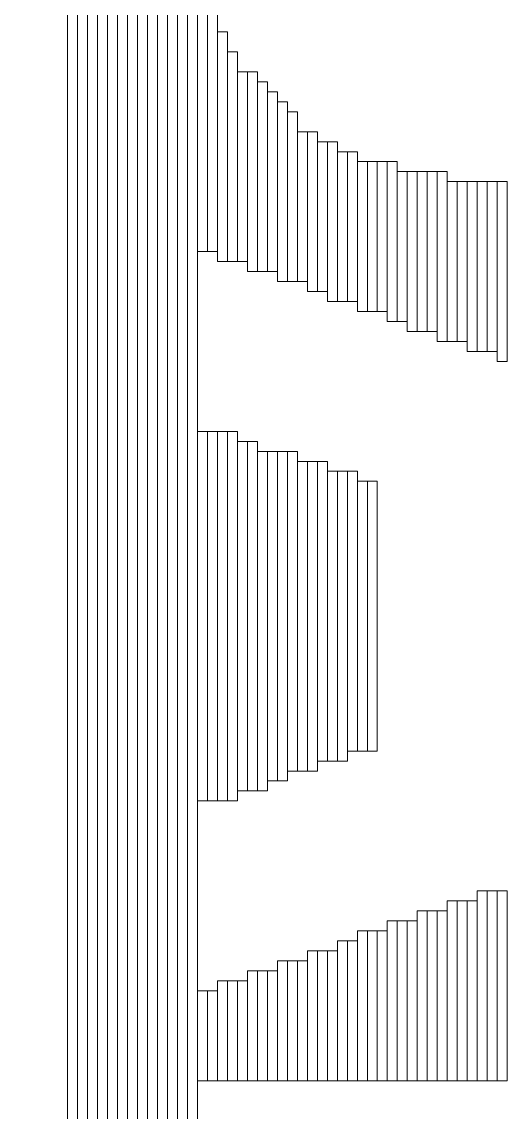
# Model space of a CAD drawing. Header units: millimetres. Extents: x -86 to 67, y -55 to 52.
# Drawn here: x -11.63 to -10.408, y 30.106 to 32.879 of the extents above; entities that cross this region are included whole.
import ezdxf

# ---------------------------------------------------------------- set-up
doc = ezdxf.new("R2010")
doc.units = ezdxf.units.MM
doc.header["$MEASUREMENT"] = 0
doc.layers.add('BG_OUTLINE', color=7, linetype='Continuous')
doc.layers.add('MA_PEN3', color=7, linetype='Continuous')

msp = doc.modelspace()

# ---------------------------------------------------------------- linework, layer by layer
at = {"layer": 'BG_OUTLINE', "color": 3, "lineweight": 9}
msp.add_open_spline([(-60.0926, 34.7331), (-60.0926, 34.7331), (63.7724, 34.7331), (63.7724, 34.7331), (63.7724, 34.7331), (64.585, 34.7336), (65.3646, 34.4113), (65.9396, 33.837), (65.9396, 33.837), (66.5146, 33.2627), (66.8379, 32.4797), (66.8384, 31.667), (66.8384, 31.667), (66.8384, 31.667), (66.8412, -52.28), (66.8412, -52.28), (66.8412, -52.28), (66.8412, -52.28), (66.8384, -52.1933), (66.8384, -52.1933), (66.8384, -52.1933), (66.8389, -53.006), (66.5166, -53.7856), (65.9424, -54.3606), (65.9424, -54.3606), (65.3681, -54.9356), (64.585, -55.2589), (63.7724, -55.2594), (63.7724, -55.2594), (63.7724, -55.2594), (-60.1869, -55.2594), (-60.1869, -55.2594), (-60.1869, -55.2594), (-60.1869, -55.2594), (-60.0853, -55.2518), (-60.0853, -55.2518), (-60.0853, -55.2518), (-60.8979, -55.2523), (-61.6775, -54.9299), (-62.2525, -54.3557), (-62.2525, -54.3557), (-62.8275, -53.7814), (-63.1508, -52.9984), (-63.1513, -52.1857), (-63.1513, -52.1857), (-63.1513, -52.1857), (-63.1587, 31.667), (-63.1587, 31.667), (-63.1587, 31.667), (-63.1592, 32.4797), (-62.8369, 33.2593), (-62.2626, 33.8343), (-62.2626, 33.8343), (-61.6883, 34.4093), (-60.9053, 34.7326), (-60.0926, 34.7331)], degree=3, knots=[0, 0, 0, 0, 0.071429, 0.071429, 0.071429, 0.071429, 0.142857, 0.142857, 0.142857, 0.142857, 0.214286, 0.214286, 0.214286, 0.214286, 0.285714, 0.285714, 0.285714, 0.285714, 0.357143, 0.357143, 0.357143, 0.357143, 0.428571, 0.428571, 0.428571, 0.428571, 0.5, 0.5, 0.5, 0.5, 0.571429, 0.571429, 0.571429, 0.571429, 0.642857, 0.642857, 0.642857, 0.642857, 0.714286, 0.714286, 0.714286, 0.714286, 0.785714, 0.785714, 0.785714, 0.785714, 0.857143, 0.857143, 0.857143, 0.857143, 0.928571, 0.928571, 0.928571, 0.928571, 1, 1, 1, 1], dxfattribs=at)
at = {"layer": 'MA_PEN3', "color": 5, "lineweight": 9}
for points in [[(-11.5129, 34.3772), (-11.5129, 34.3772), (-11.4875, 34.3772), (-11.4875, 34.3772), (-11.4875, 34.3772), (-11.4875, 34.3772), (-11.4875, 26.8588), (-11.4875, 26.8588), (-11.4875, 26.8588), (-11.4875, 26.8588), (-11.5129, 26.8588), (-11.5129, 26.8588), (-11.5129, 26.8588), (-11.5129, 26.8588), (-11.5129, 34.3772), (-11.5129, 34.3772)], [(-11.4875, 34.3772), (-11.4875, 34.3772), (-11.4621, 34.3772), (-11.4621, 34.3772), (-11.4621, 34.3772), (-11.4621, 34.3772), (-11.4621, 26.8588), (-11.4621, 26.8588), (-11.4621, 26.8588), (-11.4621, 26.8588), (-11.4875, 26.8588), (-11.4875, 26.8588), (-11.4875, 26.8588), (-11.4875, 26.8588), (-11.4875, 34.3772), (-11.4875, 34.3772)], [(-11.4621, 34.3772), (-11.4621, 34.3772), (-11.4367, 34.3772), (-11.4367, 34.3772), (-11.4367, 34.3772), (-11.4367, 34.3772), (-11.4367, 26.8588), (-11.4367, 26.8588), (-11.4367, 26.8588), (-11.4367, 26.8588), (-11.4621, 26.8588), (-11.4621, 26.8588), (-11.4621, 26.8588), (-11.4621, 26.8588), (-11.4621, 34.3772), (-11.4621, 34.3772)], [(-11.4367, 34.3772), (-11.4367, 34.3772), (-11.4113, 34.3772), (-11.4113, 34.3772), (-11.4113, 34.3772), (-11.4113, 34.3772), (-11.4113, 26.8588), (-11.4113, 26.8588), (-11.4113, 26.8588), (-11.4113, 26.8588), (-11.4367, 26.8588), (-11.4367, 26.8588), (-11.4367, 26.8588), (-11.4367, 26.8588), (-11.4367, 34.3772), (-11.4367, 34.3772)], [(-11.4113, 34.3772), (-11.4113, 34.3772), (-11.3859, 34.3772), (-11.3859, 34.3772), (-11.3859, 34.3772), (-11.3859, 34.3772), (-11.3859, 26.8588), (-11.3859, 26.8588), (-11.3859, 26.8588), (-11.3859, 26.8588), (-11.4113, 26.8588), (-11.4113, 26.8588), (-11.4113, 26.8588), (-11.4113, 26.8588), (-11.4113, 34.3772), (-11.4113, 34.3772)], [(-11.3859, 34.3772), (-11.3859, 34.3772), (-11.3605, 34.3772), (-11.3605, 34.3772), (-11.3605, 34.3772), (-11.3605, 34.3772), (-11.3605, 26.8588), (-11.3605, 26.8588), (-11.3605, 26.8588), (-11.3605, 26.8588), (-11.3859, 26.8588), (-11.3859, 26.8588), (-11.3859, 26.8588), (-11.3859, 26.8588), (-11.3859, 34.3772), (-11.3859, 34.3772)], [(-11.3605, 34.3772), (-11.3605, 34.3772), (-11.3351, 34.3772), (-11.3351, 34.3772), (-11.3351, 34.3772), (-11.3351, 34.3772), (-11.3351, 26.8588), (-11.3351, 26.8588), (-11.3351, 26.8588), (-11.3351, 26.8588), (-11.3605, 26.8588), (-11.3605, 26.8588), (-11.3605, 26.8588), (-11.3605, 26.8588), (-11.3605, 34.3772), (-11.3605, 34.3772)], [(-11.3351, 34.3772), (-11.3351, 34.3772), (-11.3097, 34.3772), (-11.3097, 34.3772), (-11.3097, 34.3772), (-11.3097, 34.3772), (-11.3097, 26.8588), (-11.3097, 26.8588), (-11.3097, 26.8588), (-11.3097, 26.8588), (-11.3351, 26.8588), (-11.3351, 26.8588), (-11.3351, 26.8588), (-11.3351, 26.8588), (-11.3351, 34.3772), (-11.3351, 34.3772)], [(-11.3097, 34.3772), (-11.3097, 34.3772), (-11.2843, 34.3772), (-11.2843, 34.3772), (-11.2843, 34.3772), (-11.2843, 34.3772), (-11.2843, 26.8588), (-11.2843, 26.8588), (-11.2843, 26.8588), (-11.2843, 26.8588), (-11.3097, 26.8588), (-11.3097, 26.8588), (-11.3097, 26.8588), (-11.3097, 26.8588), (-11.3097, 34.3772), (-11.3097, 34.3772)], [(-11.2843, 34.3772), (-11.2843, 34.3772), (-11.2589, 34.3772), (-11.2589, 34.3772), (-11.2589, 34.3772), (-11.2589, 34.3772), (-11.2589, 26.8588), (-11.2589, 26.8588), (-11.2589, 26.8588), (-11.2589, 26.8588), (-11.2843, 26.8588), (-11.2843, 26.8588), (-11.2843, 26.8588), (-11.2843, 26.8588), (-11.2843, 34.3772), (-11.2843, 34.3772)], [(-11.2589, 34.3772), (-11.2589, 34.3772), (-11.2335, 34.3772), (-11.2335, 34.3772), (-11.2335, 34.3772), (-11.2335, 34.3772), (-11.2335, 26.8588), (-11.2335, 26.8588), (-11.2335, 26.8588), (-11.2335, 26.8588), (-11.2589, 26.8588), (-11.2589, 26.8588), (-11.2589, 26.8588), (-11.2589, 26.8588), (-11.2589, 34.3772), (-11.2589, 34.3772)], [(-11.2335, 34.3772), (-11.2335, 34.3772), (-11.2081, 34.3772), (-11.2081, 34.3772), (-11.2081, 34.3772), (-11.2081, 34.3772), (-11.2081, 26.8588), (-11.2081, 26.8588), (-11.2081, 26.8588), (-11.2081, 26.8588), (-11.2335, 26.8588), (-11.2335, 26.8588), (-11.2335, 26.8588), (-11.2335, 26.8588), (-11.2335, 34.3772), (-11.2335, 34.3772)], [(-11.2081, 33.0818), (-11.2081, 33.0818), (-11.1827, 33.0818), (-11.1827, 33.0818), (-11.1827, 33.0818), (-11.1827, 33.0818), (-11.1827, 26.8588), (-11.1827, 26.8588), (-11.1827, 26.8588), (-11.1827, 26.8588), (-11.2081, 26.8588), (-11.2081, 26.8588), (-11.2081, 26.8588), (-11.2081, 26.8588), (-11.2081, 33.0818), (-11.2081, 33.0818)], [(-11.1827, 32.9802), (-11.1827, 32.9802), (-11.1573, 32.9802), (-11.1573, 32.9802), (-11.1573, 32.9802), (-11.1573, 32.9802), (-11.1573, 32.2944), (-11.1573, 32.2944), (-11.1573, 32.2944), (-11.1573, 32.2944), (-11.1827, 32.2944), (-11.1827, 32.2944), (-11.1827, 32.2944), (-11.1827, 32.2944), (-11.1827, 32.9802), (-11.1827, 32.9802)], [(-11.1573, 32.904), (-11.1573, 32.904), (-11.1319, 32.904), (-11.1319, 32.904), (-11.1319, 32.904), (-11.1319, 32.904), (-11.1319, 32.2944), (-11.1319, 32.2944), (-11.1319, 32.2944), (-11.1319, 32.2944), (-11.1573, 32.2944), (-11.1573, 32.2944), (-11.1573, 32.2944), (-11.1573, 32.2944), (-11.1573, 32.904), (-11.1573, 32.904)], [(-11.1319, 32.8532), (-11.1319, 32.8532), (-11.1065, 32.8532), (-11.1065, 32.8532), (-11.1065, 32.8532), (-11.1065, 32.8532), (-11.1065, 32.269), (-11.1065, 32.269), (-11.1065, 32.269), (-11.1065, 32.269), (-11.1319, 32.269), (-11.1319, 32.269), (-11.1319, 32.269), (-11.1319, 32.269), (-11.1319, 32.8532), (-11.1319, 32.8532)], [(-11.1065, 32.8024), (-11.1065, 32.8024), (-11.0811, 32.8024), (-11.0811, 32.8024), (-11.0811, 32.8024), (-11.0811, 32.8024), (-11.0811, 32.269), (-11.0811, 32.269), (-11.0811, 32.269), (-11.0811, 32.269), (-11.1065, 32.269), (-11.1065, 32.269), (-11.1065, 32.269), (-11.1065, 32.269), (-11.1065, 32.8024), (-11.1065, 32.8024)], [(-11.0811, 32.7516), (-11.0811, 32.7516), (-11.0557, 32.7516), (-11.0557, 32.7516), (-11.0557, 32.7516), (-11.0557, 32.7516), (-11.0557, 32.269), (-11.0557, 32.269), (-11.0557, 32.269), (-11.0557, 32.269), (-11.0811, 32.269), (-11.0811, 32.269), (-11.0811, 32.269), (-11.0811, 32.269), (-11.0811, 32.7516), (-11.0811, 32.7516)], [(-11.0557, 32.7516), (-11.0557, 32.7516), (-11.0303, 32.7516), (-11.0303, 32.7516), (-11.0303, 32.7516), (-11.0303, 32.7516), (-11.0303, 32.2436), (-11.0303, 32.2436), (-11.0303, 32.2436), (-11.0303, 32.2436), (-11.0557, 32.2436), (-11.0557, 32.2436), (-11.0557, 32.2436), (-11.0557, 32.2436), (-11.0557, 32.7516), (-11.0557, 32.7516)], [(-11.0303, 32.7262), (-11.0303, 32.7262), (-11.0049, 32.7262), (-11.0049, 32.7262), (-11.0049, 32.7262), (-11.0049, 32.7262), (-11.0049, 32.2436), (-11.0049, 32.2436), (-11.0049, 32.2436), (-11.0049, 32.2436), (-11.0303, 32.2436), (-11.0303, 32.2436), (-11.0303, 32.2436), (-11.0303, 32.2436), (-11.0303, 32.7262), (-11.0303, 32.7262)], [(-11.0049, 32.7008), (-11.0049, 32.7008), (-10.9795, 32.7008), (-10.9795, 32.7008), (-10.9795, 32.7008), (-10.9795, 32.7008), (-10.9795, 32.2436), (-10.9795, 32.2436), (-10.9795, 32.2436), (-10.9795, 32.2436), (-11.0049, 32.2436), (-11.0049, 32.2436), (-11.0049, 32.2436), (-11.0049, 32.2436), (-11.0049, 32.7008), (-11.0049, 32.7008)], [(-10.9795, 32.6754), (-10.9795, 32.6754), (-10.9541, 32.6754), (-10.9541, 32.6754), (-10.9541, 32.6754), (-10.9541, 32.6754), (-10.9541, 32.2182), (-10.9541, 32.2182), (-10.9541, 32.2182), (-10.9541, 32.2182), (-10.9795, 32.2182), (-10.9795, 32.2182), (-10.9795, 32.2182), (-10.9795, 32.2182), (-10.9795, 32.6754), (-10.9795, 32.6754)], [(-10.9541, 32.65), (-10.9541, 32.65), (-10.9287, 32.65), (-10.9287, 32.65), (-10.9287, 32.65), (-10.9287, 32.65), (-10.9287, 32.2182), (-10.9287, 32.2182), (-10.9287, 32.2182), (-10.9287, 32.2182), (-10.9541, 32.2182), (-10.9541, 32.2182), (-10.9541, 32.2182), (-10.9541, 32.2182), (-10.9541, 32.65), (-10.9541, 32.65)], [(-10.9287, 32.5992), (-10.9287, 32.5992), (-10.9033, 32.5992), (-10.9033, 32.5992), (-10.9033, 32.5992), (-10.9033, 32.5992), (-10.9033, 32.2182), (-10.9033, 32.2182), (-10.9033, 32.2182), (-10.9033, 32.2182), (-10.9287, 32.2182), (-10.9287, 32.2182), (-10.9287, 32.2182), (-10.9287, 32.2182), (-10.9287, 32.5992), (-10.9287, 32.5992)], [(-10.9033, 32.5992), (-10.9033, 32.5992), (-10.8779, 32.5992), (-10.8779, 32.5992), (-10.8779, 32.5992), (-10.8779, 32.5992), (-10.8779, 32.1928), (-10.8779, 32.1928), (-10.8779, 32.1928), (-10.8779, 32.1928), (-10.9033, 32.1928), (-10.9033, 32.1928), (-10.9033, 32.1928), (-10.9033, 32.1928), (-10.9033, 32.5992), (-10.9033, 32.5992)], [(-10.8779, 32.5738), (-10.8779, 32.5738), (-10.8525, 32.5738), (-10.8525, 32.5738), (-10.8525, 32.5738), (-10.8525, 32.5738), (-10.8525, 32.1928), (-10.8525, 32.1928), (-10.8525, 32.1928), (-10.8525, 32.1928), (-10.8779, 32.1928), (-10.8779, 32.1928), (-10.8779, 32.1928), (-10.8779, 32.1928), (-10.8779, 32.5738), (-10.8779, 32.5738)], [(-10.8525, 32.5738), (-10.8525, 32.5738), (-10.8271, 32.5738), (-10.8271, 32.5738), (-10.8271, 32.5738), (-10.8271, 32.5738), (-10.8271, 32.1674), (-10.8271, 32.1674), (-10.8271, 32.1674), (-10.8271, 32.1674), (-10.8525, 32.1674), (-10.8525, 32.1674), (-10.8525, 32.1674), (-10.8525, 32.1674), (-10.8525, 32.5738), (-10.8525, 32.5738)], [(-10.8271, 32.5484), (-10.8271, 32.5484), (-10.8017, 32.5484), (-10.8017, 32.5484), (-10.8017, 32.5484), (-10.8017, 32.5484), (-10.8017, 32.1674), (-10.8017, 32.1674), (-10.8017, 32.1674), (-10.8017, 32.1674), (-10.8271, 32.1674), (-10.8271, 32.1674), (-10.8271, 32.1674), (-10.8271, 32.1674), (-10.8271, 32.5484), (-10.8271, 32.5484)], [(-10.8017, 32.5484), (-10.8017, 32.5484), (-10.7763, 32.5484), (-10.7763, 32.5484), (-10.7763, 32.5484), (-10.7763, 32.5484), (-10.7763, 32.1674), (-10.7763, 32.1674), (-10.7763, 32.1674), (-10.7763, 32.1674), (-10.8017, 32.1674), (-10.8017, 32.1674), (-10.8017, 32.1674), (-10.8017, 32.1674), (-10.8017, 32.5484), (-10.8017, 32.5484)], [(-10.7763, 32.523), (-10.7763, 32.523), (-10.7509, 32.523), (-10.7509, 32.523), (-10.7509, 32.523), (-10.7509, 32.523), (-10.7509, 32.142), (-10.7509, 32.142), (-10.7509, 32.142), (-10.7509, 32.142), (-10.7763, 32.142), (-10.7763, 32.142), (-10.7763, 32.142), (-10.7763, 32.142), (-10.7763, 32.523), (-10.7763, 32.523)], [(-10.7509, 32.523), (-10.7509, 32.523), (-10.7255, 32.523), (-10.7255, 32.523), (-10.7255, 32.523), (-10.7255, 32.523), (-10.7255, 32.142), (-10.7255, 32.142), (-10.7255, 32.142), (-10.7255, 32.142), (-10.7509, 32.142), (-10.7509, 32.142), (-10.7509, 32.142), (-10.7509, 32.142), (-10.7509, 32.523), (-10.7509, 32.523)], [(-10.7255, 32.523), (-10.7255, 32.523), (-10.7001, 32.523), (-10.7001, 32.523), (-10.7001, 32.523), (-10.7001, 32.523), (-10.7001, 32.142), (-10.7001, 32.142), (-10.7001, 32.142), (-10.7001, 32.142), (-10.7255, 32.142), (-10.7255, 32.142), (-10.7255, 32.142), (-10.7255, 32.142), (-10.7255, 32.523), (-10.7255, 32.523)], [(-10.7001, 32.523), (-10.7001, 32.523), (-10.6747, 32.523), (-10.6747, 32.523), (-10.6747, 32.523), (-10.6747, 32.523), (-10.6747, 32.1166), (-10.6747, 32.1166), (-10.6747, 32.1166), (-10.6747, 32.1166), (-10.7001, 32.1166), (-10.7001, 32.1166), (-10.7001, 32.1166), (-10.7001, 32.1166), (-10.7001, 32.523), (-10.7001, 32.523)], [(-10.6747, 32.4976), (-10.6747, 32.4976), (-10.6493, 32.4976), (-10.6493, 32.4976), (-10.6493, 32.4976), (-10.6493, 32.4976), (-10.6493, 32.1166), (-10.6493, 32.1166), (-10.6493, 32.1166), (-10.6493, 32.1166), (-10.6747, 32.1166), (-10.6747, 32.1166), (-10.6747, 32.1166), (-10.6747, 32.1166), (-10.6747, 32.4976), (-10.6747, 32.4976)], [(-10.6493, 32.4976), (-10.6493, 32.4976), (-10.6239, 32.4976), (-10.6239, 32.4976), (-10.6239, 32.4976), (-10.6239, 32.4976), (-10.6239, 32.0912), (-10.6239, 32.0912), (-10.6239, 32.0912), (-10.6239, 32.0912), (-10.6493, 32.0912), (-10.6493, 32.0912), (-10.6493, 32.0912), (-10.6493, 32.0912), (-10.6493, 32.4976), (-10.6493, 32.4976)], [(-10.6239, 32.4976), (-10.6239, 32.4976), (-10.5985, 32.4976), (-10.5985, 32.4976), (-10.5985, 32.4976), (-10.5985, 32.4976), (-10.5985, 32.0912), (-10.5985, 32.0912), (-10.5985, 32.0912), (-10.5985, 32.0912), (-10.6239, 32.0912), (-10.6239, 32.0912), (-10.6239, 32.0912), (-10.6239, 32.0912), (-10.6239, 32.4976), (-10.6239, 32.4976)], [(-10.5985, 32.4976), (-10.5985, 32.4976), (-10.5731, 32.4976), (-10.5731, 32.4976), (-10.5731, 32.4976), (-10.5731, 32.4976), (-10.5731, 32.0912), (-10.5731, 32.0912), (-10.5731, 32.0912), (-10.5731, 32.0912), (-10.5985, 32.0912), (-10.5985, 32.0912), (-10.5985, 32.0912), (-10.5985, 32.0912), (-10.5985, 32.4976), (-10.5985, 32.4976)], [(-10.5731, 32.4976), (-10.5731, 32.4976), (-10.5477, 32.4976), (-10.5477, 32.4976), (-10.5477, 32.4976), (-10.5477, 32.4976), (-10.5477, 32.0658), (-10.5477, 32.0658), (-10.5477, 32.0658), (-10.5477, 32.0658), (-10.5731, 32.0658), (-10.5731, 32.0658), (-10.5731, 32.0658), (-10.5731, 32.0658), (-10.5731, 32.4976), (-10.5731, 32.4976)], [(-10.5477, 32.4722), (-10.5477, 32.4722), (-10.5223, 32.4722), (-10.5223, 32.4722), (-10.5223, 32.4722), (-10.5223, 32.4722), (-10.5223, 32.0658), (-10.5223, 32.0658), (-10.5223, 32.0658), (-10.5223, 32.0658), (-10.5477, 32.0658), (-10.5477, 32.0658), (-10.5477, 32.0658), (-10.5477, 32.0658), (-10.5477, 32.4722), (-10.5477, 32.4722)], [(-10.5223, 32.4722), (-10.5223, 32.4722), (-10.4969, 32.4722), (-10.4969, 32.4722), (-10.4969, 32.4722), (-10.4969, 32.4722), (-10.4969, 32.0658), (-10.4969, 32.0658), (-10.4969, 32.0658), (-10.4969, 32.0658), (-10.5223, 32.0658), (-10.5223, 32.0658), (-10.5223, 32.0658), (-10.5223, 32.0658), (-10.5223, 32.4722), (-10.5223, 32.4722)], [(-10.4969, 32.4722), (-10.4969, 32.4722), (-10.4715, 32.4722), (-10.4715, 32.4722), (-10.4715, 32.4722), (-10.4715, 32.4722), (-10.4715, 32.0404), (-10.4715, 32.0404), (-10.4715, 32.0404), (-10.4715, 32.0404), (-10.4969, 32.0404), (-10.4969, 32.0404), (-10.4969, 32.0404), (-10.4969, 32.0404), (-10.4969, 32.4722), (-10.4969, 32.4722)], [(-10.4715, 32.4722), (-10.4715, 32.4722), (-10.4461, 32.4722), (-10.4461, 32.4722), (-10.4461, 32.4722), (-10.4461, 32.4722), (-10.4461, 32.0404), (-10.4461, 32.0404), (-10.4461, 32.0404), (-10.4461, 32.0404), (-10.4715, 32.0404), (-10.4715, 32.0404), (-10.4715, 32.0404), (-10.4715, 32.0404), (-10.4715, 32.4722), (-10.4715, 32.4722)], [(-10.4461, 32.4722), (-10.4461, 32.4722), (-10.4207, 32.4722), (-10.4207, 32.4722), (-10.4207, 32.4722), (-10.4207, 32.4722), (-10.4207, 32.0404), (-10.4207, 32.0404), (-10.4207, 32.0404), (-10.4207, 32.0404), (-10.4461, 32.0404), (-10.4461, 32.0404), (-10.4461, 32.0404), (-10.4461, 32.0404), (-10.4461, 32.4722), (-10.4461, 32.4722)], [(-10.4207, 32.4722), (-10.4207, 32.4722), (-10.3953, 32.4722), (-10.3953, 32.4722), (-10.3953, 32.4722), (-10.3953, 32.4722), (-10.3953, 32.015), (-10.3953, 32.015), (-10.3953, 32.015), (-10.3953, 32.015), (-10.4207, 32.015), (-10.4207, 32.015), (-10.4207, 32.015), (-10.4207, 32.015), (-10.4207, 32.4722), (-10.4207, 32.4722)], [(-11.1827, 31.8372), (-11.1827, 31.8372), (-11.1573, 31.8372), (-11.1573, 31.8372), (-11.1573, 31.8372), (-11.1573, 31.8372), (-11.1573, 30.8974), (-11.1573, 30.8974), (-11.1573, 30.8974), (-11.1573, 30.8974), (-11.1827, 30.8974), (-11.1827, 30.8974), (-11.1827, 30.8974), (-11.1827, 30.8974), (-11.1827, 31.8372), (-11.1827, 31.8372)], [(-11.1573, 31.8372), (-11.1573, 31.8372), (-11.1319, 31.8372), (-11.1319, 31.8372), (-11.1319, 31.8372), (-11.1319, 31.8372), (-11.1319, 30.8974), (-11.1319, 30.8974), (-11.1319, 30.8974), (-11.1319, 30.8974), (-11.1573, 30.8974), (-11.1573, 30.8974), (-11.1573, 30.8974), (-11.1573, 30.8974), (-11.1573, 31.8372), (-11.1573, 31.8372)], [(-11.1319, 31.8372), (-11.1319, 31.8372), (-11.1065, 31.8372), (-11.1065, 31.8372), (-11.1065, 31.8372), (-11.1065, 31.8372), (-11.1065, 30.8974), (-11.1065, 30.8974), (-11.1065, 30.8974), (-11.1065, 30.8974), (-11.1319, 30.8974), (-11.1319, 30.8974), (-11.1319, 30.8974), (-11.1319, 30.8974), (-11.1319, 31.8372), (-11.1319, 31.8372)], [(-11.1065, 31.8372), (-11.1065, 31.8372), (-11.0811, 31.8372), (-11.0811, 31.8372), (-11.0811, 31.8372), (-11.0811, 31.8372), (-11.0811, 30.8974), (-11.0811, 30.8974), (-11.0811, 30.8974), (-11.0811, 30.8974), (-11.1065, 30.8974), (-11.1065, 30.8974), (-11.1065, 30.8974), (-11.1065, 30.8974), (-11.1065, 31.8372), (-11.1065, 31.8372)], [(-11.0811, 31.8118), (-11.0811, 31.8118), (-11.0557, 31.8118), (-11.0557, 31.8118), (-11.0557, 31.8118), (-11.0557, 31.8118), (-11.0557, 30.9228), (-11.0557, 30.9228), (-11.0557, 30.9228), (-11.0557, 30.9228), (-11.0811, 30.9228), (-11.0811, 30.9228), (-11.0811, 30.9228), (-11.0811, 30.9228), (-11.0811, 31.8118), (-11.0811, 31.8118)], [(-11.0557, 31.8118), (-11.0557, 31.8118), (-11.0303, 31.8118), (-11.0303, 31.8118), (-11.0303, 31.8118), (-11.0303, 31.8118), (-11.0303, 30.9228), (-11.0303, 30.9228), (-11.0303, 30.9228), (-11.0303, 30.9228), (-11.0557, 30.9228), (-11.0557, 30.9228), (-11.0557, 30.9228), (-11.0557, 30.9228), (-11.0557, 31.8118), (-11.0557, 31.8118)], [(-11.0303, 31.7864), (-11.0303, 31.7864), (-11.0049, 31.7864), (-11.0049, 31.7864), (-11.0049, 31.7864), (-11.0049, 31.7864), (-11.0049, 30.9228), (-11.0049, 30.9228), (-11.0049, 30.9228), (-11.0049, 30.9228), (-11.0303, 30.9228), (-11.0303, 30.9228), (-11.0303, 30.9228), (-11.0303, 30.9228), (-11.0303, 31.7864), (-11.0303, 31.7864)], [(-11.0049, 31.7864), (-11.0049, 31.7864), (-10.9795, 31.7864), (-10.9795, 31.7864), (-10.9795, 31.7864), (-10.9795, 31.7864), (-10.9795, 30.9482), (-10.9795, 30.9482), (-10.9795, 30.9482), (-10.9795, 30.9482), (-11.0049, 30.9482), (-11.0049, 30.9482), (-11.0049, 30.9482), (-11.0049, 30.9482), (-11.0049, 31.7864), (-11.0049, 31.7864)], [(-10.9795, 31.7864), (-10.9795, 31.7864), (-10.9541, 31.7864), (-10.9541, 31.7864), (-10.9541, 31.7864), (-10.9541, 31.7864), (-10.9541, 30.9482), (-10.9541, 30.9482), (-10.9541, 30.9482), (-10.9541, 30.9482), (-10.9795, 30.9482), (-10.9795, 30.9482), (-10.9795, 30.9482), (-10.9795, 30.9482), (-10.9795, 31.7864), (-10.9795, 31.7864)], [(-10.9541, 31.7864), (-10.9541, 31.7864), (-10.9287, 31.7864), (-10.9287, 31.7864), (-10.9287, 31.7864), (-10.9287, 31.7864), (-10.9287, 30.9736), (-10.9287, 30.9736), (-10.9287, 30.9736), (-10.9287, 30.9736), (-10.9541, 30.9736), (-10.9541, 30.9736), (-10.9541, 30.9736), (-10.9541, 30.9736), (-10.9541, 31.7864), (-10.9541, 31.7864)], [(-10.9287, 31.761), (-10.9287, 31.761), (-10.9033, 31.761), (-10.9033, 31.761), (-10.9033, 31.761), (-10.9033, 31.761), (-10.9033, 30.9736), (-10.9033, 30.9736), (-10.9033, 30.9736), (-10.9033, 30.9736), (-10.9287, 30.9736), (-10.9287, 30.9736), (-10.9287, 30.9736), (-10.9287, 30.9736), (-10.9287, 31.761), (-10.9287, 31.761)], [(-10.9033, 31.761), (-10.9033, 31.761), (-10.8779, 31.761), (-10.8779, 31.761), (-10.8779, 31.761), (-10.8779, 31.761), (-10.8779, 30.9736), (-10.8779, 30.9736), (-10.8779, 30.9736), (-10.8779, 30.9736), (-10.9033, 30.9736), (-10.9033, 30.9736), (-10.9033, 30.9736), (-10.9033, 30.9736), (-10.9033, 31.761), (-10.9033, 31.761)], [(-10.8779, 31.761), (-10.8779, 31.761), (-10.8525, 31.761), (-10.8525, 31.761), (-10.8525, 31.761), (-10.8525, 31.761), (-10.8525, 30.999), (-10.8525, 30.999), (-10.8525, 30.999), (-10.8525, 30.999), (-10.8779, 30.999), (-10.8779, 30.999), (-10.8779, 30.999), (-10.8779, 30.999), (-10.8779, 31.761), (-10.8779, 31.761)], [(-10.8525, 31.7356), (-10.8525, 31.7356), (-10.8271, 31.7356), (-10.8271, 31.7356), (-10.8271, 31.7356), (-10.8271, 31.7356), (-10.8271, 30.999), (-10.8271, 30.999), (-10.8271, 30.999), (-10.8271, 30.999), (-10.8525, 30.999), (-10.8525, 30.999), (-10.8525, 30.999), (-10.8525, 30.999), (-10.8525, 31.7356), (-10.8525, 31.7356)], [(-10.8271, 31.7356), (-10.8271, 31.7356), (-10.8017, 31.7356), (-10.8017, 31.7356), (-10.8017, 31.7356), (-10.8017, 31.7356), (-10.8017, 30.999), (-10.8017, 30.999), (-10.8017, 30.999), (-10.8017, 30.999), (-10.8271, 30.999), (-10.8271, 30.999), (-10.8271, 30.999), (-10.8271, 30.999), (-10.8271, 31.7356), (-10.8271, 31.7356)], [(-10.8017, 31.7356), (-10.8017, 31.7356), (-10.7763, 31.7356), (-10.7763, 31.7356), (-10.7763, 31.7356), (-10.7763, 31.7356), (-10.7763, 31.0244), (-10.7763, 31.0244), (-10.7763, 31.0244), (-10.7763, 31.0244), (-10.8017, 31.0244), (-10.8017, 31.0244), (-10.8017, 31.0244), (-10.8017, 31.0244), (-10.8017, 31.7356), (-10.8017, 31.7356)], [(-10.7763, 31.7102), (-10.7763, 31.7102), (-10.7509, 31.7102), (-10.7509, 31.7102), (-10.7509, 31.7102), (-10.7509, 31.7102), (-10.7509, 31.0244), (-10.7509, 31.0244), (-10.7509, 31.0244), (-10.7509, 31.0244), (-10.7763, 31.0244), (-10.7763, 31.0244), (-10.7763, 31.0244), (-10.7763, 31.0244), (-10.7763, 31.7102), (-10.7763, 31.7102)], [(-10.7509, 31.7102), (-10.7509, 31.7102), (-10.7255, 31.7102), (-10.7255, 31.7102), (-10.7255, 31.7102), (-10.7255, 31.7102), (-10.7255, 31.0244), (-10.7255, 31.0244), (-10.7255, 31.0244), (-10.7255, 31.0244), (-10.7509, 31.0244), (-10.7509, 31.0244), (-10.7509, 31.0244), (-10.7509, 31.0244), (-10.7509, 31.7102), (-10.7509, 31.7102)], [(-10.4715, 30.6688), (-10.4715, 30.6688), (-10.4461, 30.6688), (-10.4461, 30.6688), (-10.4461, 30.6688), (-10.4461, 30.6688), (-10.4461, 30.1862), (-10.4461, 30.1862), (-10.4461, 30.1862), (-10.4461, 30.1862), (-10.4715, 30.1862), (-10.4715, 30.1862), (-10.4715, 30.1862), (-10.4715, 30.1862), (-10.4715, 30.6688), (-10.4715, 30.6688)], [(-10.4461, 30.6688), (-10.4461, 30.6688), (-10.4207, 30.6688), (-10.4207, 30.6688), (-10.4207, 30.6688), (-10.4207, 30.6688), (-10.4207, 30.1862), (-10.4207, 30.1862), (-10.4207, 30.1862), (-10.4207, 30.1862), (-10.4461, 30.1862), (-10.4461, 30.1862), (-10.4461, 30.1862), (-10.4461, 30.1862), (-10.4461, 30.6688), (-10.4461, 30.6688)], [(-10.4207, 30.6688), (-10.4207, 30.6688), (-10.3953, 30.6688), (-10.3953, 30.6688), (-10.3953, 30.6688), (-10.3953, 30.6688), (-10.3953, 30.1862), (-10.3953, 30.1862), (-10.3953, 30.1862), (-10.3953, 30.1862), (-10.4207, 30.1862), (-10.4207, 30.1862), (-10.4207, 30.1862), (-10.4207, 30.1862), (-10.4207, 30.6688), (-10.4207, 30.6688)], [(-10.5477, 30.6434), (-10.5477, 30.6434), (-10.5223, 30.6434), (-10.5223, 30.6434), (-10.5223, 30.6434), (-10.5223, 30.6434), (-10.5223, 30.1862), (-10.5223, 30.1862), (-10.5223, 30.1862), (-10.5223, 30.1862), (-10.5477, 30.1862), (-10.5477, 30.1862), (-10.5477, 30.1862), (-10.5477, 30.1862), (-10.5477, 30.6434), (-10.5477, 30.6434)], [(-10.5223, 30.6434), (-10.5223, 30.6434), (-10.4969, 30.6434), (-10.4969, 30.6434), (-10.4969, 30.6434), (-10.4969, 30.6434), (-10.4969, 30.1862), (-10.4969, 30.1862), (-10.4969, 30.1862), (-10.4969, 30.1862), (-10.5223, 30.1862), (-10.5223, 30.1862), (-10.5223, 30.1862), (-10.5223, 30.1862), (-10.5223, 30.6434), (-10.5223, 30.6434)], [(-10.4969, 30.6434), (-10.4969, 30.6434), (-10.4715, 30.6434), (-10.4715, 30.6434), (-10.4715, 30.6434), (-10.4715, 30.6434), (-10.4715, 30.1862), (-10.4715, 30.1862), (-10.4715, 30.1862), (-10.4715, 30.1862), (-10.4969, 30.1862), (-10.4969, 30.1862), (-10.4969, 30.1862), (-10.4969, 30.1862), (-10.4969, 30.6434), (-10.4969, 30.6434)], [(-10.6239, 30.618), (-10.6239, 30.618), (-10.5985, 30.618), (-10.5985, 30.618), (-10.5985, 30.618), (-10.5985, 30.618), (-10.5985, 30.1862), (-10.5985, 30.1862), (-10.5985, 30.1862), (-10.5985, 30.1862), (-10.6239, 30.1862), (-10.6239, 30.1862), (-10.6239, 30.1862), (-10.6239, 30.1862), (-10.6239, 30.618), (-10.6239, 30.618)], [(-10.5985, 30.618), (-10.5985, 30.618), (-10.5731, 30.618), (-10.5731, 30.618), (-10.5731, 30.618), (-10.5731, 30.618), (-10.5731, 30.1862), (-10.5731, 30.1862), (-10.5731, 30.1862), (-10.5731, 30.1862), (-10.5985, 30.1862), (-10.5985, 30.1862), (-10.5985, 30.1862), (-10.5985, 30.1862), (-10.5985, 30.618), (-10.5985, 30.618)], [(-10.5731, 30.618), (-10.5731, 30.618), (-10.5477, 30.618), (-10.5477, 30.618), (-10.5477, 30.618), (-10.5477, 30.618), (-10.5477, 30.1862), (-10.5477, 30.1862), (-10.5477, 30.1862), (-10.5477, 30.1862), (-10.5731, 30.1862), (-10.5731, 30.1862), (-10.5731, 30.1862), (-10.5731, 30.1862), (-10.5731, 30.618), (-10.5731, 30.618)], [(-10.7001, 30.5926), (-10.7001, 30.5926), (-10.6747, 30.5926), (-10.6747, 30.5926), (-10.6747, 30.5926), (-10.6747, 30.5926), (-10.6747, 30.1862), (-10.6747, 30.1862), (-10.6747, 30.1862), (-10.6747, 30.1862), (-10.7001, 30.1862), (-10.7001, 30.1862), (-10.7001, 30.1862), (-10.7001, 30.1862), (-10.7001, 30.5926), (-10.7001, 30.5926)], [(-10.6747, 30.5926), (-10.6747, 30.5926), (-10.6493, 30.5926), (-10.6493, 30.5926), (-10.6493, 30.5926), (-10.6493, 30.5926), (-10.6493, 30.1862), (-10.6493, 30.1862), (-10.6493, 30.1862), (-10.6493, 30.1862), (-10.6747, 30.1862), (-10.6747, 30.1862), (-10.6747, 30.1862), (-10.6747, 30.1862), (-10.6747, 30.5926), (-10.6747, 30.5926)], [(-10.6493, 30.5926), (-10.6493, 30.5926), (-10.6239, 30.5926), (-10.6239, 30.5926), (-10.6239, 30.5926), (-10.6239, 30.5926), (-10.6239, 30.1862), (-10.6239, 30.1862), (-10.6239, 30.1862), (-10.6239, 30.1862), (-10.6493, 30.1862), (-10.6493, 30.1862), (-10.6493, 30.1862), (-10.6493, 30.1862), (-10.6493, 30.5926), (-10.6493, 30.5926)], [(-10.7763, 30.5672), (-10.7763, 30.5672), (-10.7509, 30.5672), (-10.7509, 30.5672), (-10.7509, 30.5672), (-10.7509, 30.5672), (-10.7509, 30.1862), (-10.7509, 30.1862), (-10.7509, 30.1862), (-10.7509, 30.1862), (-10.7763, 30.1862), (-10.7763, 30.1862), (-10.7763, 30.1862), (-10.7763, 30.1862), (-10.7763, 30.5672), (-10.7763, 30.5672)], [(-10.7509, 30.5672), (-10.7509, 30.5672), (-10.7255, 30.5672), (-10.7255, 30.5672), (-10.7255, 30.5672), (-10.7255, 30.5672), (-10.7255, 30.1862), (-10.7255, 30.1862), (-10.7255, 30.1862), (-10.7255, 30.1862), (-10.7509, 30.1862), (-10.7509, 30.1862), (-10.7509, 30.1862), (-10.7509, 30.1862), (-10.7509, 30.5672), (-10.7509, 30.5672)], [(-10.7255, 30.5672), (-10.7255, 30.5672), (-10.7001, 30.5672), (-10.7001, 30.5672), (-10.7001, 30.5672), (-10.7001, 30.5672), (-10.7001, 30.1862), (-10.7001, 30.1862), (-10.7001, 30.1862), (-10.7001, 30.1862), (-10.7255, 30.1862), (-10.7255, 30.1862), (-10.7255, 30.1862), (-10.7255, 30.1862), (-10.7255, 30.5672), (-10.7255, 30.5672)], [(-10.8271, 30.5418), (-10.8271, 30.5418), (-10.8017, 30.5418), (-10.8017, 30.5418), (-10.8017, 30.5418), (-10.8017, 30.5418), (-10.8017, 30.1862), (-10.8017, 30.1862), (-10.8017, 30.1862), (-10.8017, 30.1862), (-10.8271, 30.1862), (-10.8271, 30.1862), (-10.8271, 30.1862), (-10.8271, 30.1862), (-10.8271, 30.5418), (-10.8271, 30.5418)], [(-10.8017, 30.5418), (-10.8017, 30.5418), (-10.7763, 30.5418), (-10.7763, 30.5418), (-10.7763, 30.5418), (-10.7763, 30.5418), (-10.7763, 30.1862), (-10.7763, 30.1862), (-10.7763, 30.1862), (-10.7763, 30.1862), (-10.8017, 30.1862), (-10.8017, 30.1862), (-10.8017, 30.1862), (-10.8017, 30.1862), (-10.8017, 30.5418), (-10.8017, 30.5418)], [(-10.9033, 30.5164), (-10.9033, 30.5164), (-10.8779, 30.5164), (-10.8779, 30.5164), (-10.8779, 30.5164), (-10.8779, 30.5164), (-10.8779, 30.1862), (-10.8779, 30.1862), (-10.8779, 30.1862), (-10.8779, 30.1862), (-10.9033, 30.1862), (-10.9033, 30.1862), (-10.9033, 30.1862), (-10.9033, 30.1862), (-10.9033, 30.5164), (-10.9033, 30.5164)], [(-10.8779, 30.5164), (-10.8779, 30.5164), (-10.8525, 30.5164), (-10.8525, 30.5164), (-10.8525, 30.5164), (-10.8525, 30.5164), (-10.8525, 30.1862), (-10.8525, 30.1862), (-10.8525, 30.1862), (-10.8525, 30.1862), (-10.8779, 30.1862), (-10.8779, 30.1862), (-10.8779, 30.1862), (-10.8779, 30.1862), (-10.8779, 30.5164), (-10.8779, 30.5164)], [(-10.8525, 30.5164), (-10.8525, 30.5164), (-10.8271, 30.5164), (-10.8271, 30.5164), (-10.8271, 30.5164), (-10.8271, 30.5164), (-10.8271, 30.1862), (-10.8271, 30.1862), (-10.8271, 30.1862), (-10.8271, 30.1862), (-10.8525, 30.1862), (-10.8525, 30.1862), (-10.8525, 30.1862), (-10.8525, 30.1862), (-10.8525, 30.5164), (-10.8525, 30.5164)], [(-10.9795, 30.491), (-10.9795, 30.491), (-10.9541, 30.491), (-10.9541, 30.491), (-10.9541, 30.491), (-10.9541, 30.491), (-10.9541, 30.1862), (-10.9541, 30.1862), (-10.9541, 30.1862), (-10.9541, 30.1862), (-10.9795, 30.1862), (-10.9795, 30.1862), (-10.9795, 30.1862), (-10.9795, 30.1862), (-10.9795, 30.491), (-10.9795, 30.491)], [(-10.9541, 30.491), (-10.9541, 30.491), (-10.9287, 30.491), (-10.9287, 30.491), (-10.9287, 30.491), (-10.9287, 30.491), (-10.9287, 30.1862), (-10.9287, 30.1862), (-10.9287, 30.1862), (-10.9287, 30.1862), (-10.9541, 30.1862), (-10.9541, 30.1862), (-10.9541, 30.1862), (-10.9541, 30.1862), (-10.9541, 30.491), (-10.9541, 30.491)], [(-10.9287, 30.491), (-10.9287, 30.491), (-10.9033, 30.491), (-10.9033, 30.491), (-10.9033, 30.491), (-10.9033, 30.491), (-10.9033, 30.1862), (-10.9033, 30.1862), (-10.9033, 30.1862), (-10.9033, 30.1862), (-10.9287, 30.1862), (-10.9287, 30.1862), (-10.9287, 30.1862), (-10.9287, 30.1862), (-10.9287, 30.491), (-10.9287, 30.491)], [(-11.0557, 30.4656), (-11.0557, 30.4656), (-11.0303, 30.4656), (-11.0303, 30.4656), (-11.0303, 30.4656), (-11.0303, 30.4656), (-11.0303, 30.1862), (-11.0303, 30.1862), (-11.0303, 30.1862), (-11.0303, 30.1862), (-11.0557, 30.1862), (-11.0557, 30.1862), (-11.0557, 30.1862), (-11.0557, 30.1862), (-11.0557, 30.4656), (-11.0557, 30.4656)], [(-11.0303, 30.4656), (-11.0303, 30.4656), (-11.0049, 30.4656), (-11.0049, 30.4656), (-11.0049, 30.4656), (-11.0049, 30.4656), (-11.0049, 30.1862), (-11.0049, 30.1862), (-11.0049, 30.1862), (-11.0049, 30.1862), (-11.0303, 30.1862), (-11.0303, 30.1862), (-11.0303, 30.1862), (-11.0303, 30.1862), (-11.0303, 30.4656), (-11.0303, 30.4656)], [(-11.0049, 30.4656), (-11.0049, 30.4656), (-10.9795, 30.4656), (-10.9795, 30.4656), (-10.9795, 30.4656), (-10.9795, 30.4656), (-10.9795, 30.1862), (-10.9795, 30.1862), (-10.9795, 30.1862), (-10.9795, 30.1862), (-11.0049, 30.1862), (-11.0049, 30.1862), (-11.0049, 30.1862), (-11.0049, 30.1862), (-11.0049, 30.4656), (-11.0049, 30.4656)], [(-11.1827, 30.4148), (-11.1827, 30.4148), (-11.1573, 30.4148), (-11.1573, 30.4148), (-11.1573, 30.4148), (-11.1573, 30.4148), (-11.1573, 30.1862), (-11.1573, 30.1862), (-11.1573, 30.1862), (-11.1573, 30.1862), (-11.1827, 30.1862), (-11.1827, 30.1862), (-11.1827, 30.1862), (-11.1827, 30.1862), (-11.1827, 30.4148), (-11.1827, 30.4148)], [(-11.1573, 30.4148), (-11.1573, 30.4148), (-11.1319, 30.4148), (-11.1319, 30.4148), (-11.1319, 30.4148), (-11.1319, 30.4148), (-11.1319, 30.1862), (-11.1319, 30.1862), (-11.1319, 30.1862), (-11.1319, 30.1862), (-11.1573, 30.1862), (-11.1573, 30.1862), (-11.1573, 30.1862), (-11.1573, 30.1862), (-11.1573, 30.4148), (-11.1573, 30.4148)], [(-11.1319, 30.4402), (-11.1319, 30.4402), (-11.1065, 30.4402), (-11.1065, 30.4402), (-11.1065, 30.4402), (-11.1065, 30.4402), (-11.1065, 30.1862), (-11.1065, 30.1862), (-11.1065, 30.1862), (-11.1065, 30.1862), (-11.1319, 30.1862), (-11.1319, 30.1862), (-11.1319, 30.1862), (-11.1319, 30.1862), (-11.1319, 30.4402), (-11.1319, 30.4402)], [(-11.1065, 30.4402), (-11.1065, 30.4402), (-11.0811, 30.4402), (-11.0811, 30.4402), (-11.0811, 30.4402), (-11.0811, 30.4402), (-11.0811, 30.1862), (-11.0811, 30.1862), (-11.0811, 30.1862), (-11.0811, 30.1862), (-11.1065, 30.1862), (-11.1065, 30.1862), (-11.1065, 30.1862), (-11.1065, 30.1862), (-11.1065, 30.4402), (-11.1065, 30.4402)], [(-11.0811, 30.4402), (-11.0811, 30.4402), (-11.0557, 30.4402), (-11.0557, 30.4402), (-11.0557, 30.4402), (-11.0557, 30.4402), (-11.0557, 30.1862), (-11.0557, 30.1862), (-11.0557, 30.1862), (-11.0557, 30.1862), (-11.0811, 30.1862), (-11.0811, 30.1862), (-11.0811, 30.1862), (-11.0811, 30.1862), (-11.0811, 30.4402), (-11.0811, 30.4402)]]:
    msp.add_open_spline(points, degree=3, knots=[0, 0, 0, 0, 0.25, 0.25, 0.25, 0.25, 0.5, 0.5, 0.5, 0.5, 0.75, 0.75, 0.75, 0.75, 1, 1, 1, 1], dxfattribs=at)

doc.saveas('drawing.dxf')
